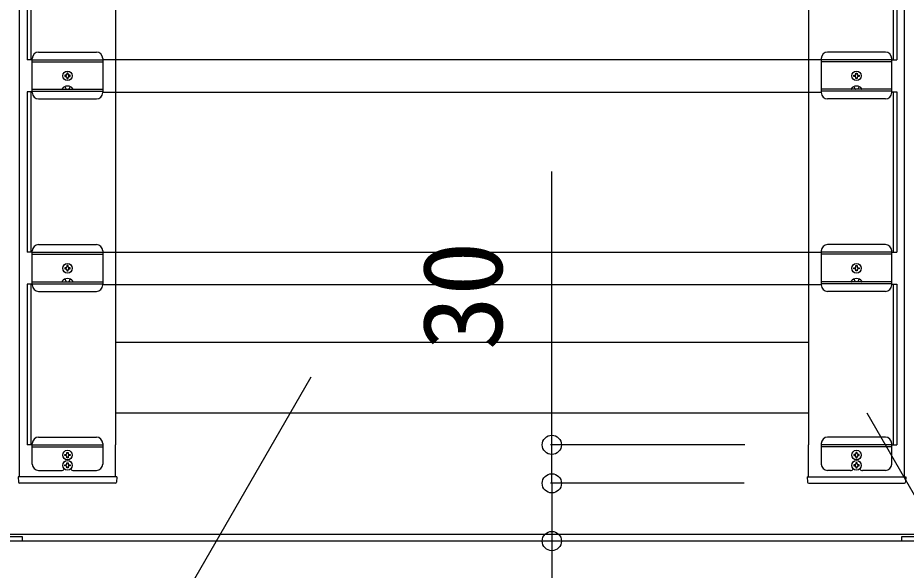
# Model space of a CAD drawing. Units: millimetres, scale not verified. Extents: x -4375 to 4375, y -6502 to 6475.
# Drawn here: x -644 to 49, y 775 to 1206 of the extents above; entities that cross this region are included whole.
import ezdxf
from ezdxf.enums import TextEntityAlignment as Align

# ---------------------------------------------------------------- set-up
doc = ezdxf.new("R2010")
doc.units = ezdxf.units.MM
doc.header["$LTSCALE"] = 30
doc.layers.add('0-3_YKK_A1', color=4, linetype='Continuous')
doc.layers.add('0-4_YKK_D', color=6, linetype='Continuous')
doc.styles.add('ＭＳ ゴシック', font='')
doc.styles.get('ＭＳ ゴシック').set_extended_font_data('MS Gothic')

msp = doc.modelspace()

# ---------------------------------------------------------------- linework, layer by layer
at = {"layer": '0-3_YKK_A1'}
for p, q in [((-642.5, 848.2), (-642.5, 1618.2)), ((47.5, 848.2), (47.5, 1618.2)), ((-567.5, 1598.2), (-567.5, 873.2)), ((-27.5, 1598.2), (-27.5, 873.2)), ((-636.5, 1298.3), (-636.5, 1173.3)), ((-633.5, 1298.3), (-633.5, 1173.3)), ((38.5, 1298.3), (38.5, 1173.3)), ((41.5, 1298.3), (41.5, 1173.3)), ((-627.5, 1179.3), (-582.5, 1179.3)), ((32.5, 1179.3), (-12.5, 1179.3)), ((-632.5, 1173.3), (-636.5, 1173.3)), ((-632.5, 1147.8), (-632.5, 1174.3)), ((-632.5, 1173.3), (-577.5, 1173.3)), ((-632.5, 1171.8), (-577.5, 1171.8)), ((-577.5, 1174.3), (-577.5, 1147.8)), ((-17.5, 1173.2), (-577.5, 1173.2)), ((-567.5, 1173.2), (-567.5, 1148.2)), ((-27.5, 1173.2), (-27.5, 1148.2)), ((-17.5, 1174.3), (-17.5, 1147.8)), ((37.5, 1173.3), (-17.5, 1173.3)), ((37.5, 1171.8), (-17.5, 1171.8)), ((37.5, 1147.8), (37.5, 1174.3)), ((37.5, 1173.3), (41.5, 1173.3)), ((-603.77, 1160.39), (-602.95, 1160.39)), ((8.77, 1160.39), (7.95, 1160.39)), ((-632.5, 1150.3), (-577.5, 1150.3)), ((37.5, 1150.3), (-17.5, 1150.3)), ((-636.5, 1148.3), (-636.5, 1023.3)), ((-632.5, 1148.3), (-636.5, 1148.3)), ((-633.5, 1148.3), (-633.5, 1023.3)), ((-632.5, 1148.8), (-577.5, 1148.8)), ((-627.5, 1142.8), (-582.5, 1142.8)), ((-577.5, 1148.2), (-17.5, 1148.2)), ((37.5, 1148.8), (-17.5, 1148.8)), ((32.5, 1142.8), (-12.5, 1142.8)), ((37.5, 1148.3), (41.5, 1148.3)), ((38.5, 1148.3), (38.5, 1023.3)), ((41.5, 1148.3), (41.5, 1023.3)), ((-627.5, 1029.3), (-582.5, 1029.3)), ((32.5, 1029.3), (-12.5, 1029.3)), ((-632.5, 1023.3), (-636.5, 1023.3)), ((-632.5, 997.8), (-632.5, 1024.3)), ((-632.5, 1023.3), (-577.5, 1023.3)), ((-632.5, 1021.8), (-577.5, 1021.8)), ((-577.5, 1024.3), (-577.5, 997.8)), ((-17.5, 1023.2), (-577.5, 1023.2)), ((-567.5, 1023.2), (-567.5, 998.2)), ((-27.5, 1023.2), (-27.5, 998.2)), ((-17.5, 1024.3), (-17.5, 997.8)), ((37.5, 1023.3), (-17.5, 1023.3)), ((37.5, 1021.8), (-17.5, 1021.8)), ((37.5, 997.8), (37.5, 1024.3)), ((37.5, 1023.3), (41.5, 1023.3)), ((-603.77, 1010.39), (-602.95, 1010.39)), ((8.77, 1010.39), (7.95, 1010.39)), ((-636.5, 998.3), (-636.5, 873.3)), ((-632.5, 998.3), (-636.5, 998.3)), ((-633.5, 998.3), (-633.5, 873.3)), ((-632.5, 1000.3), (-577.5, 1000.3)), ((-632.5, 998.8), (-577.5, 998.8)), ((-577.5, 998.2), (-17.5, 998.2)), ((37.5, 1000.3), (-17.5, 1000.3)), ((37.5, 998.8), (-17.5, 998.8)), ((37.5, 998.3), (41.5, 998.3)), ((38.5, 998.3), (38.5, 873.3)), ((41.5, 998.3), (41.5, 873.3)), ((-627.5, 992.8), (-582.5, 992.8)), ((32.5, 992.8), (-12.5, 992.8)), ((-567.5, 953.2), (-27.5, 953.2)), ((-567.5, 898.2), (-27.5, 898.2)), ((-632.5, 873.3), (-636.5, 873.3)), ((-632.5, 858.2), (-632.5, 874.2)), ((-632.5, 873.2), (-577.5, 873.2)), ((-627.5, 879.2), (-582.5, 879.2)), ((-577.5, 874.2), (-577.5, 858.2)), ((-567.5, 848.2), (-567.5, 873.2)), ((-27.5, 848.2), (-27.5, 873.2)), ((-17.5, 874.2), (-17.5, 858.2)), ((37.5, 873.2), (-17.5, 873.2)), ((32.5, 879.2), (-12.5, 879.2)), ((37.5, 858.2), (37.5, 874.2)), ((37.5, 873.3), (41.5, 873.3)), ((-632.5, 871.6), (-577.5, 871.6)), ((37.5, 871.6), (-17.5, 871.6)), ((-603.77, 865.61), (-602.95, 865.61)), ((8.77, 865.61), (7.95, 865.61)), ((-627.5, 853.2), (-609.75, 853.2)), ((-603.77, 857.61), (-602.95, 857.61)), ((-600.25, 853.2), (-582.5, 853.2)), ((5.25, 853.2), (-12.5, 853.2)), ((8.77, 857.61), (7.95, 857.61)), ((32.5, 853.2), (14.75, 853.2)), ((-566.5, 848.2), (-566.71, 844.15)), ((-28.5, 848.2), (-28.29, 844.15)), ((-567.71, 843.2), (-642.29, 843.2)), ((-27.29, 843.2), (47.29, 843.2)), ((1824.5, 803.2), (-1824.5, 803.2)), ((1824.5, 798.2), (-1824.5, 798.2)), ((-640, 801.4), (-755, 801.4)), ((-640, 798.2), (-755, 798.2)), ((-640, 798.2), (-640, 801.4)), ((160, 801.4), (45, 801.4)), ((45, 801.4), (45, 798.2)), ((160, 798.2), (45, 798.2))]:
    msp.add_line(p, q, dxfattribs=at)
for points in [[(-606.23, 1161.21), (-607.05, 1161.21), (-607.05, 1160.39), (-606.23, 1160.39)], [(-604.59, 1162.03), (-604.59, 1162.85), (-605.41, 1162.85), (-605.41, 1162.03)], [(-605.41, 1159.57), (-605.41, 1158.75), (-604.59, 1158.75), (-604.59, 1159.57)], [(-602.95, 1160.39), (-602.95, 1161.21), (-603.77, 1161.21)], [(7.95, 1160.39), (7.95, 1161.21), (8.77, 1161.21)], [(9.59, 1162.03), (9.59, 1162.85), (10.41, 1162.85), (10.41, 1162.03)], [(10.41, 1159.57), (10.41, 1158.75), (9.59, 1158.75), (9.59, 1159.57)], [(11.23, 1161.21), (12.05, 1161.21), (12.05, 1160.39), (11.23, 1160.39)], [(-607.07, 1152.38), (-606.14, 1150.51), (-605.75, 1150.3)], [(-602.92, 1152.38), (-603.85, 1150.51), (-604.25, 1150.3)], [(7.93, 1152.38), (8.86, 1150.51), (9.25, 1150.3)], [(12.08, 1152.38), (11.15, 1150.51), (10.75, 1150.3)], [(-606.23, 1011.21), (-607.05, 1011.21), (-607.05, 1010.39), (-606.23, 1010.39)], [(-604.59, 1012.03), (-604.59, 1012.85), (-605.41, 1012.85), (-605.41, 1012.03)], [(-602.95, 1010.39), (-602.95, 1011.21), (-603.77, 1011.21)], [(7.95, 1010.39), (7.95, 1011.21), (8.77, 1011.21)], [(9.59, 1012.03), (9.59, 1012.85), (10.41, 1012.85), (10.41, 1012.03)], [(11.23, 1011.21), (12.05, 1011.21), (12.05, 1010.39), (11.23, 1010.39)], [(-605.41, 1009.57), (-605.41, 1008.75), (-604.59, 1008.75), (-604.59, 1009.57)], [(10.41, 1009.57), (10.41, 1008.75), (9.59, 1008.75), (9.59, 1009.57)], [(-607.07, 1002.38), (-606.14, 1000.51), (-605.75, 1000.3)], [(-602.92, 1002.38), (-603.85, 1000.51), (-604.25, 1000.3)], [(7.93, 1002.38), (8.86, 1000.51), (9.25, 1000.3)], [(12.08, 1002.38), (11.15, 1000.51), (10.75, 1000.3)], [(-605.41, 866.43), (-605.41, 867.25), (-604.59, 867.25), (-604.59, 866.43)], [(10.41, 866.43), (10.41, 867.25), (9.59, 867.25), (9.59, 866.43)], [(-606.23, 864.79), (-607.05, 864.79), (-607.05, 865.61), (-606.23, 865.61)], [(-604.59, 863.97), (-604.59, 863.15), (-605.41, 863.15), (-605.41, 863.97)], [(-605.41, 858.43), (-605.41, 859.25), (-604.59, 859.25), (-604.59, 858.43)], [(-602.95, 865.61), (-602.95, 864.79), (-603.77, 864.79)], [(7.95, 865.61), (7.95, 864.79), (8.77, 864.79)], [(9.59, 863.97), (9.59, 863.15), (10.41, 863.15), (10.41, 863.97)], [(10.41, 858.43), (10.41, 859.25), (9.59, 859.25), (9.59, 858.43)], [(11.23, 864.79), (12.05, 864.79), (12.05, 865.61), (11.23, 865.61)], [(-606.23, 856.79), (-607.05, 856.79), (-607.05, 857.61), (-606.23, 857.61)], [(-604.59, 855.97), (-604.59, 855.15), (-605.41, 855.15), (-605.41, 855.97)], [(-602.95, 857.61), (-602.95, 856.79), (-603.77, 856.79)], [(7.95, 857.61), (7.95, 856.79), (8.77, 856.79)], [(9.59, 855.97), (9.59, 855.15), (10.41, 855.15), (10.41, 855.97)], [(11.23, 856.79), (12.05, 856.79), (12.05, 857.61), (11.23, 857.61)], [(-566.5, 848.2), (-643.5, 848.2), (-643.29, 844.15)], [(-28.5, 848.2), (48.5, 848.2), (48.29, 844.15)]]:
    msp.add_lwpolyline(points, dxfattribs=at)
for centre in [(-605, 1160.8), (10, 1160.8), (-605, 1010.8), (10, 1010.8), (-605, 865.2), (10, 865.2), (-605, 857.2), (10, 857.2)]:
    msp.add_circle(centre, 3.75, dxfattribs=at)
for centre, radius, start, end in [((-627.5, 1174.3), 5, 90, 180), ((-582.5, 1174.3), 5, 0, 90), ((-12.5, 1174.3), 5, 90, 180), ((32.5, 1174.3), 5, 0, 90), ((-606.23, 1162.03), 0.82, 270, 0), ((-606.23, 1159.57), 0.82, 0, 90), ((-603.77, 1162.03), 0.82, 180, 270), ((-603.77, 1159.57), 0.82, 90, 180), ((8.77, 1162.03), 0.82, 270, 0), ((8.77, 1159.57), 0.82, 0, 90), ((11.23, 1162.03), 0.82, 180, 270), ((11.23, 1159.57), 0.82, 90, 180), ((-608.98, 1150.57), 0.274, 142.28591, 270), ((-605, 1147.5), 5.3, 37.71409, 142.28591), ((-601.02, 1150.57), 0.274, 270, 37.71409), ((6.02, 1150.57), 0.274, 142.28591, 270), ((10, 1147.5), 5.3, 37.71409, 142.28591), ((13.98, 1150.57), 0.274, 270, 37.71409), ((-627.5, 1147.8), 5, 180, 270), ((-582.5, 1147.8), 5, 270, 0), ((-12.5, 1147.8), 5, 180, 270), ((32.5, 1147.8), 5, 270, 0), ((-627.5, 1024.3), 5, 90, 180), ((-582.5, 1024.3), 5, 0, 90), ((-12.5, 1024.3), 5, 90, 180), ((32.5, 1024.3), 5, 0, 90), ((-606.23, 1012.03), 0.82, 270, 0), ((-603.77, 1012.03), 0.82, 180, 270), ((8.77, 1012.03), 0.82, 270, 0), ((11.23, 1012.03), 0.82, 180, 270), ((-606.23, 1009.57), 0.82, 0, 90), ((-603.77, 1009.57), 0.82, 90, 180), ((8.77, 1009.57), 0.82, 0, 90), ((11.23, 1009.57), 0.82, 90, 180), ((-627.5, 997.8), 5, 180, 270), ((-608.98, 1000.57), 0.274, 142.28591, 270), ((-605, 997.5), 5.3, 37.71409, 142.28591), ((-601.02, 1000.57), 0.274, 270, 37.71409), ((-582.5, 997.8), 5, 270, 0), ((-12.5, 997.8), 5, 180, 270), ((6.02, 1000.57), 0.274, 142.28591, 270), ((10, 997.5), 5.3, 37.71409, 142.28591), ((13.98, 1000.57), 0.274, 270, 37.71409), ((32.5, 997.8), 5, 270, 0), ((-627.5, 874.2), 5, 90, 180), ((-582.5, 874.2), 5, 0, 90), ((-12.5, 874.2), 5, 90, 180), ((32.5, 874.2), 5, 0, 90), ((-606.23, 866.43), 0.82, 270, 0), ((-603.77, 866.43), 0.82, 180, 270), ((8.77, 866.43), 0.82, 270, 0), ((11.23, 866.43), 0.82, 180, 270), ((-606.23, 863.97), 0.82, 0, 90), ((-603.77, 863.97), 0.82, 90, 180), ((8.77, 863.97), 0.82, 0, 90), ((11.23, 863.97), 0.82, 90, 180), ((-627.5, 858.2), 5, 180, 270), ((-609.75, 855.7), 2.5, 270, 330.56993), ((-606.23, 858.43), 0.82, 270, 0), ((-606.23, 855.97), 0.82, 0, 90), ((-603.77, 858.43), 0.82, 180, 270), ((-603.77, 855.97), 0.82, 90, 180), ((-600.25, 855.7), 2.5, 209.43007, 270), ((-582.5, 858.2), 5, 270, 0), ((-12.5, 858.2), 5, 180, 270), ((5.25, 855.7), 2.5, 270, 330.56993), ((8.77, 858.43), 0.82, 270, 0), ((8.77, 855.97), 0.82, 0, 90), ((11.23, 858.43), 0.82, 180, 270), ((11.23, 855.97), 0.82, 90, 180), ((14.75, 855.7), 2.5, 209.43007, 270), ((32.5, 858.2), 5, 270, 0), ((-642.29, 844.2), 1, 183, 270), ((-567.71, 844.2), 1, 270, 357), ((-27.29, 844.2), 1, 183, 270), ((47.29, 844.2), 1, 270, 357)]:
    msp.add_arc(centre, radius, start, end, dxfattribs=at)
at = {"layer": '0-4_YKK_D'}
for p, q in [((-227.5, 873.2), (-227.5, 1086.21)), ((-77.12, 873.2), (-228.5, 873.2)), ((-227.5, 843.2), (-227.5, 873.2)), ((-77.5, 843.2), (-228.5, 843.2)), ((-77.5, 843.2), (-228.5, 843.2)), ((-227.5, 843.2), (-227.5, 813.2))]:
    msp.add_line(p, q, dxfattribs=at)
for points in [[(-415.3, 925.95), (-683.62, 461.2), (-1127.97, 461.2)], [(17.95, 898.15), (270.22, 461.2), (670.21, 461.2)], [(-227.5, 843.2), (-227.5, 798.2), (-227.5, 585.19)]]:
    msp.add_lwpolyline(points, dxfattribs=at)
for centre in [(-227.5, 873.2), (-227.5, 843.2), (-227.5, 843.2), (-227.5, 798.2)]:
    msp.add_circle(centre, 7.5, dxfattribs=at)

# ---------------------------------------------------------------- texts
at = {"layer": '0-4_YKK_D', "style": 'ＭＳ ゴシック'}
msp.add_text('30', height=62.32, rotation=90, dxfattribs=at).set_placement((-247.5, 946.92), align=Align.BOTTOM_LEFT)

doc.saveas('drawing.dxf')
